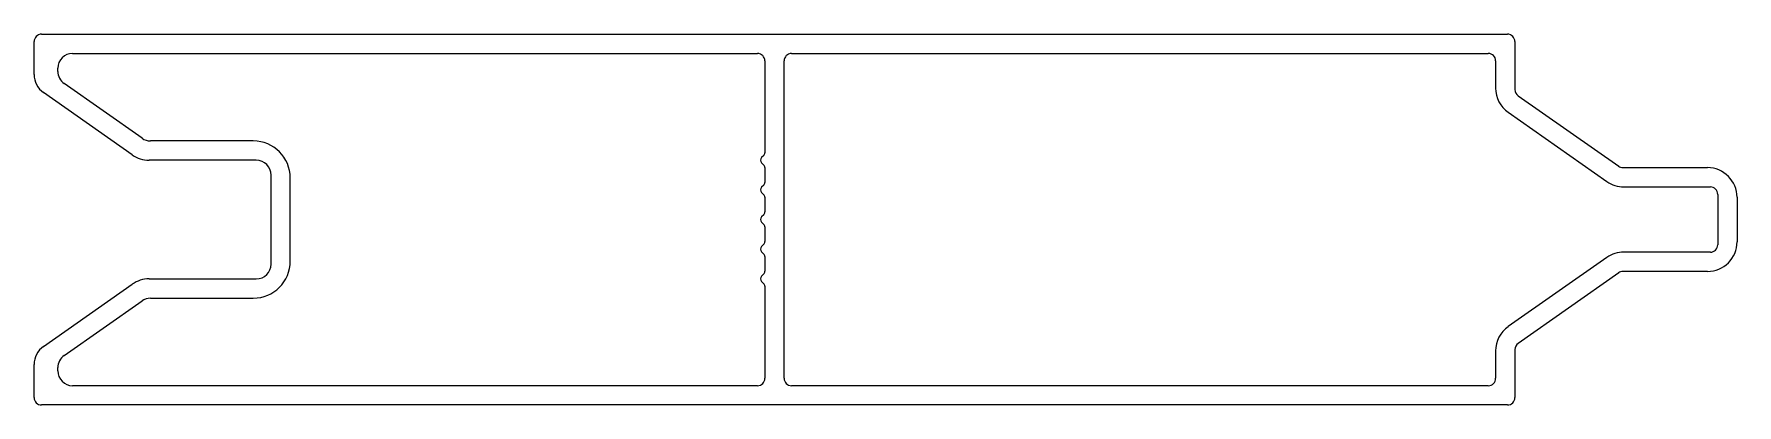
# Model space of a CAD drawing. Extents: x -41 to 74, y -10 to 15.
import ezdxf

# ---------------------------------------------------------------- set-up
doc = ezdxf.new("R2010")
doc.units = 0
doc.layers.get('0').update_dxf_attribs({"linetype": 'CONTINUOUS'})

msp = doc.modelspace()

# ---------------------------------------------------------------- linework, layer by layer
for p, q in [((-40.83, 11.91), (-40.83, 14.12)), ((-40.33, 14.62), (58.67, 14.62)), ((59.17, 14.12), (59.17, 10.88)), ((-38.23, 13.32), (8.02, 13.32)), ((8.52, 12.82), (8.52, 6.63)), ((9.82, -8.58), (9.82, 12.82)), ((10.32, 13.32), (57.37, 13.32)), ((57.87, 12.82), (57.87, 10.99)), ((-39.23, 12.11), (-39.23, 12.32)), ((-34.21, 6.49), (-40.2, 10.68)), ((-33.54, 7.61), (-38.81, 11.29)), ((59.38, 10.47), (66.18, 5.71)), ((58.72, 9.35), (65.38, 4.69)), ((-26.03, 7.42), (-32.97, 7.42)), ((-25.83, 6.12), (-33.06, 6.12)), ((8.44, 6.45), (8.29, 6.3)), ((8.29, 5.95), (8.44, 5.79)), ((-24.83, -0.88), (-24.83, 5.12)), ((-23.53, -0.68), (-23.53, 4.92)), ((8.52, 5.62), (8.52, 4.63)), ((66.46, 5.62), (72.17, 5.62)), ((8.44, 4.45), (8.29, 4.3)), ((8.29, 3.95), (8.44, 3.79)), ((8.52, 3.62), (8.52, 2.63)), ((66.53, 4.32), (72.37, 4.32)), ((72.87, 3.82), (72.87, 0.42)), ((74.17, 3.62), (74.17, 0.62)), ((8.44, 2.45), (8.29, 2.3)), ((8.29, 1.95), (8.44, 1.79)), ((8.52, 1.62), (8.52, 0.63)), ((8.44, 0.45), (8.29, 0.3)), ((8.29, -0.05), (8.44, -0.21)), ((8.52, -0.38), (8.52, -1.37)), ((65.38, -0.44), (58.72, -5.1)), ((72.37, -0.08), (66.53, -0.08)), ((-40.2, -6.43), (-34.21, -2.24)), ((-33.06, -1.88), (-25.83, -1.88)), ((8.44, -1.55), (8.29, -1.7)), ((8.29, -2.05), (8.44, -2.21)), ((66.18, -1.47), (59.38, -6.23)), ((72.17, -1.38), (66.46, -1.38)), ((-38.81, -7.04), (-33.54, -3.36)), ((-32.97, -3.18), (-26.03, -3.18)), ((8.52, -2.38), (8.52, -8.58)), ((57.87, -6.74), (57.87, -8.58)), ((59.17, -6.64), (59.17, -9.88)), ((-40.83, -9.88), (-40.83, -7.66)), ((-39.23, -8.08), (-39.23, -7.86)), ((8.02, -9.08), (-38.23, -9.08)), ((57.37, -9.08), (10.32, -9.08)), ((58.67, -10.38), (-40.33, -10.38))]:
    msp.add_line(p, q)
for centre, radius, start, end in [((-40.33, 14.12), 0.5, 90, 180), ((58.67, 14.12), 0.5, 0, 90), ((-38.23, 12.32), 1, 90, 180), ((8.02, 12.82), 0.5, 0, 90), ((10.32, 12.82), 0.5, 90, 180), ((57.37, 12.82), 0.5, 0, 90), ((-39.33, 11.91), 1.5, 180, 235), ((-38.23, 12.11), 1, 180, 235), ((59.87, 10.99), 2, 180, 235), ((59.67, 10.88), 0.5, 180, 235), ((-32.97, 8.42), 1, 235, 270), ((-26.03, 4.92), 2.5, 0, 90), ((-33.06, 8.12), 2, 235, 270), ((-25.83, 5.12), 1, 0, 90), ((8.47, 6.12), 0.25, 135, 225), ((8.27, 6.63), 0.25, 315, 360), ((8.27, 5.62), 0.25, 0, 45), ((8.27, 4.63), 0.25, 315, 0), ((66.53, 6.32), 2, 235, 270), ((66.46, 6.12), 0.5, 235, 270), ((72.17, 3.62), 2, 0, 90), ((8.47, 4.12), 0.25, 135, 225), ((8.27, 3.62), 0.25, 0, 45), ((72.37, 3.82), 0.5, 0, 90), ((8.47, 2.12), 0.25, 135, 225), ((8.27, 2.63), 0.25, 315, 360), ((8.27, 1.62), 0.25, 0, 45), ((8.47, 0.12), 0.25, 135, 225), ((8.27, 0.63), 0.25, 315, 360), ((72.17, 0.62), 2, 270, 0), ((72.37, 0.42), 0.5, 270, 0), ((-26.03, -0.68), 2.5, 270, 360), ((-25.83, -0.88), 1, 270, 0), ((8.27, -0.38), 0.25, 0, 45), ((66.53, -2.08), 2, 90, 125), ((-33.06, -3.88), 2, 90, 125), ((8.47, -1.88), 0.25, 135, 225), ((8.27, -1.37), 0.25, 315, 360), ((8.27, -2.38), 0.25, 0, 45), ((66.46, -1.88), 0.5, 90, 125), ((-32.97, -4.18), 1, 90, 125), ((59.87, -6.74), 2, 125, 180), ((-39.33, -7.66), 1.5, 125, 180), ((59.67, -6.64), 0.5, 125, 180), ((-38.23, -7.86), 1, 125, 180), ((-38.23, -8.08), 1, 180, 270), ((8.02, -8.58), 0.5, 270, 0), ((10.32, -8.58), 0.5, 180, 270), ((57.37, -8.58), 0.5, 270, 0), ((-40.33, -9.88), 0.5, 180, 270), ((58.67, -9.88), 0.5, 270, 0)]:
    msp.add_arc(centre, radius, start, end)

doc.saveas('drawing.dxf')
